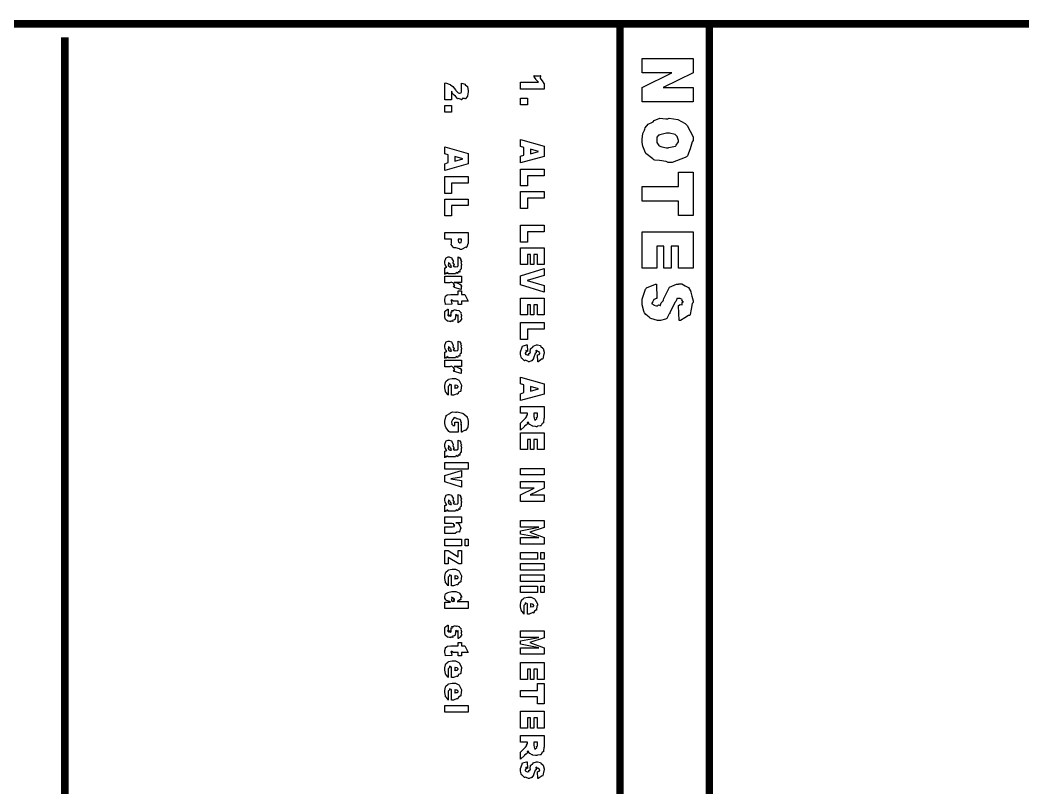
# Model space of a CAD drawing. Extents: x 0 to 11.7, y 0 to 16.5.
# Drawn here: x 8.725 to 10.071, y 1.547 to 2.577 of the extents above; entities that cross this region are included whole.
import ezdxf

# ---------------------------------------------------------------- set-up
doc = ezdxf.new("R2010")
doc.units = 0
doc.layers.get('0').update_dxf_attribs({"linetype": 'CONTINUOUS'})

msp = doc.modelspace()

# ---------------------------------------------------------------- linework, layer by layer
at = {"color": 0, "const_width": 0.01}
for points in [[(0.3917, 2.5717), (11.4117, 2.5717)], [(9.53, 2.5717), (9.53, 0.295)], [(9.65, 2.5717), (9.65, 0.295)], [(8.785, 2.5533), (8.785, 0.2767)]]:
    msp.add_lwpolyline(points, dxfattribs=at)
at = {"color": 0}
for points in [[(9.6281, 2.5252), (9.6281, 2.5059), (9.5882, 2.4864), (9.6281, 2.4864), (9.6281, 2.4668), (9.56, 2.4668), (9.56, 2.4864), (9.5997, 2.5059), (9.56, 2.5059), (9.56, 2.5252), (9.6281, 2.5252)], [(9.295, 2.4696), (9.295, 2.4921), (9.2957, 2.4925), (9.3022, 2.4901), (9.3028, 2.4897), (9.3028, 2.4897), (9.3056, 2.4878), (9.3094, 2.4833), (9.3099, 2.4824), (9.3102, 2.4819), (9.3128, 2.4789), (9.313, 2.4789), (9.313, 2.4789), (9.3146, 2.4787), (9.3151, 2.4787), (9.3151, 2.4787), (9.3166, 2.4792), (9.3167, 2.4793), (9.3167, 2.4794), (9.3175, 2.4805), (9.3175, 2.4809), (9.3174, 2.4809), (9.3175, 2.482), (9.3175, 2.4824), (9.3175, 2.4824), (9.3175, 2.483), (9.3175, 2.4832), (9.3175, 2.4921), (9.3175, 2.4921), (9.3223, 2.4908), (9.3225, 2.4906), (9.3225, 2.4906), (9.3225, 2.4899), (9.3253, 2.4875), (9.3254, 2.4871), (9.3254, 2.4871), (9.3264, 2.4824), (9.3264, 2.4809), (9.3262, 2.4804), (9.3256, 2.4749), (9.3254, 2.4746), (9.3254, 2.4746), (9.3227, 2.4711), (9.3223, 2.4709), (9.3215, 2.4713), (9.3184, 2.4714), (9.3178, 2.4696), (9.3175, 2.4696), (9.3168, 2.4703), (9.3137, 2.4716), (9.3124, 2.471), (9.3121, 2.4711), (9.3116, 2.4721), (9.3092, 2.4747), (9.3075, 2.476), (9.3071, 2.4765), (9.3064, 2.4771), (9.3045, 2.4792), (9.3052, 2.4795), (9.3052, 2.4795), (9.3048, 2.4797), (9.3042, 2.4811), (9.3041, 2.4813), (9.3041, 2.4696), (9.295, 2.4696)], [(9.4281, 2.4841), (9.3966, 2.4841), (9.3966, 2.4932), (9.4205, 2.4932), (9.4198, 2.4942), (9.4173, 2.497), (9.4171, 2.4973), (9.417, 2.4973), (9.4166, 2.4981), (9.4151, 2.5007), (9.4148, 2.5018), (9.4146, 2.5021), (9.4238, 2.5021), (9.4233, 2.502), (9.4229, 2.4989), (9.4253, 2.4958), (9.4255, 2.4954), (9.4255, 2.4954), (9.4279, 2.4918), (9.4281, 2.4915), (9.4281, 2.4841)], [(9.4058, 2.472), (9.4058, 2.4631), (9.3966, 2.4631), (9.3966, 2.472), (9.4058, 2.472)], [(9.3041, 2.462), (9.3041, 2.4531), (9.295, 2.4531), (9.295, 2.462), (9.3041, 2.462)], [(9.5941, 2.4441), (9.5962, 2.4449), (9.6075, 2.4435), (9.6176, 2.4378), (9.619, 2.4365), (9.6203, 2.4355), (9.6281, 2.4202), (9.6281, 2.415), (9.6271, 2.4136), (9.6243, 2.404), (9.6208, 2.3946), (9.6192, 2.3933), (9.6175, 2.3925), (9.6003, 2.3857), (9.5945, 2.3857), (9.5921, 2.3868), (9.5832, 2.3882), (9.5769, 2.3887), (9.5756, 2.3892), (9.5743, 2.3905), (9.5648, 2.3977), (9.5641, 2.3988), (9.5632, 2.4009), (9.5605, 2.4076), (9.56, 2.4127), (9.56, 2.4144), (9.56, 2.417), (9.5609, 2.4246), (9.5629, 2.4292), (9.5635, 2.4302), (9.5638, 2.4321), (9.5677, 2.437), (9.5735, 2.4396), (9.5748, 2.4402), (9.576, 2.442), (9.5834, 2.4449), (9.5914, 2.4441), (9.5941, 2.4441)], [(9.5941, 2.4248), (9.5923, 2.4249), (9.5834, 2.4226), (9.5828, 2.4222), (9.5819, 2.4221), (9.5793, 2.4196), (9.5795, 2.4162), (9.5795, 2.415), (9.5795, 2.415), (9.5796, 2.4123), (9.5823, 2.4083), (9.5828, 2.4079), (9.5828, 2.4079), (9.5863, 2.4065), (9.5927, 2.4053), (9.5947, 2.4053), (9.5954, 2.4059), (9.6046, 2.4074), (9.6051, 2.4079), (9.6055, 2.4087), (9.6086, 2.4135), (9.6086, 2.415), (9.6082, 2.4164), (9.6069, 2.4204), (9.6056, 2.4218), (9.6051, 2.4222), (9.6043, 2.423), (9.5967, 2.4248), (9.5941, 2.4248)], [(9.4012, 2.3956), (9.4012, 2.406), (9.3966, 2.4073), (9.3966, 2.4164), (9.4281, 2.4076), (9.4281, 2.3937), (9.3966, 2.385), (9.3966, 2.3941), (9.4012, 2.3956)], [(9.2995, 2.3856), (9.2995, 2.3961), (9.295, 2.3973), (9.295, 2.4065), (9.3264, 2.3976), (9.3264, 2.3837), (9.295, 2.375), (9.295, 2.3841), (9.2995, 2.3856)], [(9.4101, 2.3973), (9.4207, 2.4006), (9.4101, 2.4036), (9.4101, 2.3973)], [(9.3084, 2.3874), (9.3191, 2.3906), (9.3084, 2.3937), (9.3084, 2.3874)], [(9.4281, 2.3768), (9.4281, 2.3679), (9.4058, 2.3679), (9.4058, 2.3542), (9.3966, 2.3542), (9.3966, 2.3768), (9.4281, 2.3768)], [(9.6281, 2.3728), (9.6281, 2.3144), (9.6086, 2.3144), (9.6086, 2.3339), (9.56, 2.3339), (9.56, 2.3533), (9.6086, 2.3533), (9.6086, 2.3728), (9.6281, 2.3728)], [(9.3264, 2.3668), (9.3264, 2.3579), (9.3041, 2.3579), (9.3041, 2.3442), (9.295, 2.3442), (9.295, 2.3668), (9.3264, 2.3668)], [(9.4281, 2.3467), (9.4281, 2.3378), (9.4058, 2.3378), (9.4058, 2.3241), (9.3966, 2.3241), (9.3966, 2.3467), (9.4281, 2.3467)], [(9.3264, 2.3367), (9.3264, 2.3278), (9.3041, 2.3278), (9.3041, 2.3141), (9.295, 2.3141), (9.295, 2.3367), (9.3264, 2.3367)], [(9.4281, 2.3015), (9.4281, 2.2926), (9.4058, 2.2926), (9.4058, 2.279), (9.3966, 2.279), (9.3966, 2.3015), (9.4281, 2.3015)], [(9.3264, 2.2916), (9.3264, 2.2779), (9.3262, 2.2776), (9.3241, 2.2717), (9.3236, 2.2714), (9.3231, 2.2719), (9.3175, 2.269), (9.3156, 2.269), (9.3145, 2.2699), (9.3099, 2.2713), (9.3076, 2.2711), (9.3071, 2.2714), (9.3061, 2.2723), (9.3033, 2.2756), (9.3041, 2.2777), (9.3041, 2.2783), (9.3041, 2.2827), (9.295, 2.2827), (9.295, 2.2916), (9.3264, 2.2916)], [(9.6281, 2.2927), (9.6281, 2.2441), (9.6086, 2.2441), (9.6086, 2.2734), (9.5989, 2.2734), (9.5989, 2.2441), (9.5891, 2.2441), (9.5891, 2.2734), (9.5795, 2.2734), (9.5795, 2.2441), (9.56, 2.2441), (9.56, 2.2927), (9.6281, 2.2927)], [(9.313, 2.2827), (9.313, 2.2811), (9.3129, 2.2811), (9.3135, 2.2789), (9.3136, 2.2788), (9.3136, 2.2788), (9.3148, 2.2781), (9.3151, 2.2781), (9.3151, 2.2781), (9.3168, 2.2786), (9.3169, 2.2788), (9.3168, 2.2789), (9.3175, 2.2804), (9.3175, 2.2809), (9.3175, 2.2827), (9.313, 2.2827)], [(9.4281, 2.2714), (9.4281, 2.2489), (9.4192, 2.2489), (9.4192, 2.2625), (9.4146, 2.2625), (9.4146, 2.2489), (9.4101, 2.2489), (9.4101, 2.2625), (9.4058, 2.2625), (9.4058, 2.2489), (9.3966, 2.2489), (9.3966, 2.2714), (9.4281, 2.2714)], [(9.313, 2.2501), (9.313, 2.259), (9.313, 2.259), (9.3151, 2.258), (9.3151, 2.2579), (9.3151, 2.2579), (9.3166, 2.2557), (9.3167, 2.2555), (9.3167, 2.2555), (9.3161, 2.2551), (9.3173, 2.2528), (9.3173, 2.2524), (9.3173, 2.2525), (9.3165, 2.2518), (9.3175, 2.249), (9.3175, 2.2481), (9.3169, 2.2477), (9.317, 2.2428), (9.3169, 2.2425), (9.3166, 2.2426), (9.3152, 2.2412), (9.3152, 2.2388), (9.3149, 2.2386), (9.3147, 2.2389), (9.3129, 2.2391), (9.3124, 2.2371), (9.3121, 2.237), (9.3119, 2.2375), (9.3102, 2.2382), (9.3094, 2.2364), (9.3091, 2.2364), (9.2995, 2.2364), (9.2993, 2.2369), (9.2976, 2.238), (9.2973, 2.2362), (9.2972, 2.2362), (9.297, 2.2366), (9.2959, 2.2375), (9.2952, 2.2354), (9.295, 2.2353), (9.295, 2.244), (9.295, 2.2442), (9.2962, 2.2446), (9.2963, 2.2446), (9.2963, 2.2447), (9.2976, 2.2451), (9.2978, 2.2451), (9.2974, 2.2457), (9.296, 2.2477), (9.2958, 2.2479), (9.2956, 2.2483), (9.295, 2.2513), (9.295, 2.2522), (9.295, 2.2535), (9.2963, 2.2569), (9.2965, 2.2572), (9.2966, 2.2579), (9.2996, 2.259), (9.3006, 2.259), (9.3006, 2.259), (9.3041, 2.2579), (9.3043, 2.2576), (9.3043, 2.2576), (9.3044, 2.2567), (9.3064, 2.2537), (9.3065, 2.2531), (9.3064, 2.2532), (9.3057, 2.2513), (9.3075, 2.2483), (9.3076, 2.2481), (9.3073, 2.2481), (9.3064, 2.247), (9.3084, 2.2457), (9.3084, 2.2455), (9.3084, 2.2455), (9.3089, 2.2462), (9.3118, 2.2459), (9.3119, 2.2459), (9.3118, 2.2462), (9.313, 2.247), (9.313, 2.2472), (9.3128, 2.2476), (9.313, 2.2488), (9.313, 2.2492), (9.3129, 2.2492), (9.313, 2.2499), (9.313, 2.2501)], [(9.3041, 2.2455), (9.3037, 2.2458), (9.3033, 2.2475), (9.3032, 2.2477), (9.3028, 2.2479), (9.3023, 2.2496), (9.3021, 2.2496), (9.3019, 2.2497), (9.3013, 2.2501), (9.3011, 2.2501), (9.3008, 2.2505), (9.2997, 2.2517), (9.3001, 2.2497), (9.3, 2.2496), (9.2999, 2.2496), (9.2995, 2.2486), (9.2995, 2.2483), (9.2995, 2.2483), (9.2999, 2.2469), (9.3, 2.2468), (9.3, 2.2468), (9.3009, 2.246), (9.3011, 2.2459), (9.3011, 2.2459), (9.3025, 2.2455), (9.303, 2.2455), (9.3041, 2.2455)], [(9.4281, 2.2434), (9.4281, 2.2343), (9.4055, 2.2275), (9.4281, 2.2208), (9.4281, 2.2119), (9.3966, 2.2217), (9.3966, 2.2336), (9.4281, 2.2434)], [(9.3175, 2.2334), (9.3175, 2.2249), (9.3076, 2.2249), (9.3076, 2.2249), (9.3104, 2.2249), (9.3144, 2.2228), (9.3147, 2.2225), (9.3147, 2.2225), (9.3157, 2.2225), (9.3174, 2.2198), (9.3175, 2.2195), (9.3169, 2.2193), (9.3167, 2.2158), (9.3165, 2.2154), (9.308, 2.218), (9.3076, 2.2182), (9.3067, 2.2196), (9.3084, 2.2202), (9.3084, 2.2204), (9.3079, 2.2211), (9.3065, 2.2236), (9.3073, 2.223), (9.3073, 2.223), (9.3065, 2.2237), (9.3034, 2.2253), (9.3018, 2.2243), (9.3013, 2.2243), (9.295, 2.2243), (9.295, 2.2334), (9.3175, 2.2334)], [(9.5789, 2.2224), (9.5795, 2.2031), (9.5787, 2.2031), (9.5761, 2.2019), (9.5759, 2.2018), (9.5754, 2.2018), (9.5737, 2.1985), (9.5737, 2.1974), (9.5735, 2.1975), (9.5725, 2.1966), (9.5753, 2.1946), (9.5756, 2.1944), (9.5756, 2.1944), (9.579, 2.1933), (9.5802, 2.1933), (9.5802, 2.1936), (9.5817, 2.1949), (9.5842, 2.1938), (9.5845, 2.194), (9.5843, 2.1946), (9.5853, 2.1974), (9.5882, 2.2003), (9.5884, 2.2013), (9.5889, 2.2035), (9.5954, 2.2168), (9.5962, 2.2176), (9.5964, 2.2185), (9.6057, 2.2224), (9.6088, 2.2224), (9.609, 2.2228), (9.613, 2.223), (9.6177, 2.2202), (9.6184, 2.2198), (9.6186, 2.22), (9.6221, 2.2181), (9.6251, 2.2128), (9.6255, 2.212), (9.6252, 2.2116), (9.6263, 2.2066), (9.6281, 2.2001), (9.6281, 2.1979), (9.6271, 2.1966), (9.6254, 2.1888), (9.6243, 2.1817), (9.6236, 2.1807), (9.6222, 2.1806), (9.6169, 2.1773), (9.6111, 2.174), (9.6095, 2.1738), (9.6086, 2.1933), (9.6086, 2.1938), (9.6107, 2.1954), (9.6134, 2.1948), (9.6136, 2.195), (9.6133, 2.1955), (9.6133, 2.1979), (9.6151, 2.1987), (9.6151, 2.1989), (9.6145, 2.1994), (9.6131, 2.2014), (9.6136, 2.202), (9.6136, 2.202), (9.6128, 2.2023), (9.6106, 2.2031), (9.6103, 2.2031), (9.6101, 2.2031), (9.6094, 2.2032), (9.6075, 2.2034), (9.6073, 2.2035), (9.607, 2.2036), (9.6054, 2.2001), (9.6051, 2.1994), (9.6036, 2.1979), (9.597, 2.184), (9.5969, 2.1831), (9.5961, 2.1829), (9.5929, 2.1763), (9.5921, 2.1759), (9.591, 2.1757), (9.5845, 2.1738), (9.5824, 2.1738), (9.5806, 2.174), (9.5716, 2.1763), (9.5706, 2.1768), (9.5692, 2.1782), (9.5647, 2.182), (9.563, 2.1841), (9.5626, 2.1848), (9.562, 2.1861), (9.56, 2.1946), (9.56, 2.1974), (9.56, 2.2022), (9.5643, 2.2157), (9.5652, 2.2165), (9.5657, 2.2176), (9.5775, 2.2223), (9.5789, 2.2224)], [(9.3264, 2.1999), (9.3175, 2.1999), (9.3175, 2.1954), (9.313, 2.1954), (9.313, 2.1999), (9.3063, 2.1999), (9.3058, 2.2005), (9.3038, 2.2016), (9.3046, 2.1998), (9.3045, 2.1997), (9.3042, 2.2001), (9.303, 2.2009), (9.3041, 2.1991), (9.3041, 2.1984), (9.3041, 2.1984), (9.3045, 2.1961), (9.3045, 2.1958), (9.2961, 2.1954), (9.2958, 2.1962), (9.295, 2.2), (9.295, 2.2012), (9.295, 2.2024), (9.2957, 2.2058), (9.2958, 2.206), (9.2959, 2.2066), (9.2982, 2.2081), (9.2984, 2.2082), (9.2984, 2.2084), (9.303, 2.2088), (9.3045, 2.2088), (9.313, 2.2088), (9.313, 2.2134), (9.3175, 2.2134), (9.3175, 2.2088), (9.3219, 2.2088), (9.3264, 2.1999)], [(9.4281, 2.2037), (9.4281, 2.1812), (9.4192, 2.1812), (9.4192, 2.1948), (9.4146, 2.1948), (9.4146, 2.1812), (9.4101, 2.1812), (9.4101, 2.1948), (9.4058, 2.1948), (9.4058, 2.1812), (9.3966, 2.1812), (9.3966, 2.2037), (9.4281, 2.2037)], [(9.2995, 2.1888), (9.2995, 2.1799), (9.2994, 2.1803), (9.2991, 2.1816), (9.3, 2.1799), (9.3002, 2.1799), (9.3001, 2.1803), (9.3001, 2.1816), (9.3012, 2.1799), (9.3015, 2.1799), (9.3014, 2.1803), (9.3014, 2.1814), (9.3027, 2.1792), (9.3028, 2.179), (9.3028, 2.179), (9.3036, 2.1804), (9.3036, 2.1808), (9.3033, 2.1818), (9.3033, 2.1853), (9.3049, 2.1852), (9.305, 2.1853), (9.3047, 2.1856), (9.3046, 2.1873), (9.3069, 2.187), (9.3071, 2.1871), (9.307, 2.1872), (9.3074, 2.1884), (9.31, 2.1877), (9.3108, 2.1877), (9.3109, 2.1878), (9.3141, 2.187), (9.3143, 2.1869), (9.3143, 2.1869), (9.3166, 2.1843), (9.3167, 2.184), (9.3167, 2.184), (9.3163, 2.1832), (9.3175, 2.1804), (9.3175, 2.1795), (9.3169, 2.179), (9.3172, 2.1751), (9.3171, 2.1749), (9.3169, 2.175), (9.3158, 2.1727), (9.3156, 2.1725), (9.3153, 2.1727), (9.3133, 2.1709), (9.313, 2.1708), (9.313, 2.1799), (9.3129, 2.1803), (9.3124, 2.1816), (9.3126, 2.1799), (9.3126, 2.1799), (9.3124, 2.1804), (9.3116, 2.1816), (9.3114, 2.1799), (9.3112, 2.1799), (9.3111, 2.1804), (9.3104, 2.1819), (9.3102, 2.1808), (9.3102, 2.1808), (9.3101, 2.1812), (9.3096, 2.1824), (9.3094, 2.1796), (9.3093, 2.1793), (9.3092, 2.1787), (9.3082, 2.1747), (9.308, 2.1745), (9.3075, 2.1746), (9.3055, 2.174), (9.3059, 2.1726), (9.3058, 2.1725), (9.3052, 2.1728), (9.3028, 2.173), (9.3025, 2.1719), (9.3024, 2.1719), (9.3018, 2.1723), (9.2996, 2.1731), (9.2989, 2.1727), (9.2987, 2.1728), (9.2981, 2.1734), (9.2961, 2.1751), (9.2958, 2.1753), (9.2956, 2.176), (9.295, 2.1793), (9.295, 2.1803), (9.295, 2.1817), (9.2952, 2.1858), (9.296, 2.1864), (9.2961, 2.1866), (9.2962, 2.1873), (9.2992, 2.1888), (9.2995, 2.1888)], [(9.4281, 2.1711), (9.4281, 2.1622), (9.4058, 2.1622), (9.4058, 2.1485), (9.3966, 2.1485), (9.3966, 2.1711), (9.4281, 2.1711)], [(9.313, 2.1373), (9.313, 2.1462), (9.313, 2.1462), (9.3151, 2.1452), (9.3151, 2.1451), (9.3151, 2.1451), (9.3166, 2.143), (9.3167, 2.1427), (9.3167, 2.1428), (9.3161, 2.1424), (9.3173, 2.14), (9.3173, 2.1397), (9.3173, 2.1398), (9.3165, 2.1391), (9.3175, 2.1363), (9.3175, 2.1354), (9.3169, 2.1349), (9.317, 2.1301), (9.3169, 2.1297), (9.3166, 2.1298), (9.3152, 2.1285), (9.3152, 2.1261), (9.3149, 2.1258), (9.3147, 2.1261), (9.3129, 2.1264), (9.3124, 2.1244), (9.3121, 2.1243), (9.3119, 2.1247), (9.3102, 2.1254), (9.3094, 2.1236), (9.3091, 2.1236), (9.2995, 2.1236), (9.2993, 2.1242), (9.2976, 2.1253), (9.2973, 2.1235), (9.2972, 2.1234), (9.297, 2.1239), (9.2959, 2.1248), (9.2952, 2.1227), (9.295, 2.1226), (9.295, 2.1312), (9.295, 2.1315), (9.2962, 2.1319), (9.2963, 2.1319), (9.2963, 2.132), (9.2976, 2.1323), (9.2978, 2.1323), (9.2974, 2.1329), (9.296, 2.1349), (9.2958, 2.1351), (9.2956, 2.1356), (9.295, 2.1385), (9.295, 2.1395), (9.295, 2.1407), (9.2963, 2.1442), (9.2965, 2.1445), (9.2966, 2.1451), (9.2996, 2.1462), (9.3006, 2.1462), (9.3006, 2.1462), (9.3041, 2.1451), (9.3043, 2.1449), (9.3043, 2.1449), (9.3044, 2.144), (9.3064, 2.1409), (9.3065, 2.1404), (9.3064, 2.1404), (9.3057, 2.1385), (9.3075, 2.1356), (9.3076, 2.1354), (9.3073, 2.1354), (9.3064, 2.1343), (9.3084, 2.133), (9.3084, 2.1328), (9.3084, 2.1328), (9.3089, 2.1334), (9.3118, 2.1331), (9.3119, 2.1332), (9.3118, 2.1335), (9.313, 2.1343), (9.313, 2.1345), (9.3128, 2.1348), (9.313, 2.1361), (9.313, 2.1364), (9.3129, 2.1365), (9.313, 2.1372), (9.313, 2.1373)], [(9.4053, 2.141), (9.4058, 2.1321), (9.4054, 2.1326), (9.4035, 2.1336), (9.4041, 2.1316), (9.404, 2.1315), (9.4038, 2.1315), (9.4029, 2.13), (9.4029, 2.1295), (9.4029, 2.1295), (9.4037, 2.1283), (9.4038, 2.1282), (9.4038, 2.1282), (9.4054, 2.1276), (9.406, 2.1276), (9.406, 2.1276), (9.408, 2.1278), (9.4081, 2.1278), (9.4079, 2.1279), (9.4076, 2.1293), (9.4098, 2.1307), (9.4099, 2.1312), (9.4093, 2.1318), (9.4098, 2.1359), (9.4132, 2.1385), (9.4136, 2.1388), (9.4137, 2.1395), (9.418, 2.141), (9.4194, 2.141), (9.4194, 2.141), (9.4232, 2.1401), (9.4236, 2.1399), (9.4236, 2.1399), (9.4238, 2.1391), (9.4267, 2.1367), (9.4268, 2.1362), (9.4268, 2.1362), (9.4281, 2.1313), (9.4281, 2.1297), (9.4278, 2.129), (9.4265, 2.1223), (9.4262, 2.1219), (9.4257, 2.1223), (9.4204, 2.1185), (9.4197, 2.1184), (9.4192, 2.1276), (9.4192, 2.1276), (9.4213, 2.1283), (9.4214, 2.1284), (9.4214, 2.1284), (9.4223, 2.1297), (9.4223, 2.1301), (9.422, 2.1303), (9.4217, 2.1316), (9.4216, 2.1317), (9.4212, 2.1317), (9.4202, 2.1321), (9.4199, 2.1321), (9.4195, 2.1326), (9.4181, 2.1339), (9.4186, 2.1323), (9.4186, 2.1323), (9.4184, 2.1328), (9.4171, 2.1336), (9.4176, 2.1307), (9.4175, 2.1304), (9.4163, 2.1296), (9.4139, 2.1234), (9.4138, 2.123), (9.4138, 2.123), (9.4118, 2.1197), (9.4114, 2.1195), (9.4114, 2.1197), (9.4081, 2.1184), (9.4071, 2.1184), (9.4062, 2.1191), (9.4029, 2.1205), (9.4018, 2.1199), (9.4016, 2.12), (9.4011, 2.1208), (9.3989, 2.123), (9.3981, 2.1234), (9.3979, 2.1236), (9.3976, 2.1247), (9.3966, 2.1283), (9.3966, 2.1295), (9.3966, 2.1317), (9.3986, 2.138), (9.399, 2.1384), (9.3993, 2.1394), (9.4047, 2.141), (9.4053, 2.141)], [(9.3041, 2.1328), (9.3037, 2.133), (9.3033, 2.1348), (9.3032, 2.1349), (9.3028, 2.1351), (9.3023, 2.1368), (9.3021, 2.1369), (9.3019, 2.1369), (9.3013, 2.1373), (9.3011, 2.1373), (9.3008, 2.1378), (9.2997, 2.1389), (9.3001, 2.137), (9.3, 2.1369), (9.2999, 2.1369), (9.2995, 2.1359), (9.2995, 2.1356), (9.2995, 2.1356), (9.2999, 2.1342), (9.3, 2.1341), (9.3, 2.1341), (9.3009, 2.1332), (9.3011, 2.1332), (9.3011, 2.1332), (9.3025, 2.1328), (9.303, 2.1328), (9.3041, 2.1328)], [(9.3175, 2.1207), (9.3175, 2.1122), (9.3076, 2.1122), (9.3076, 2.1122), (9.3104, 2.1121), (9.3144, 2.11), (9.3147, 2.1098), (9.3147, 2.1098), (9.3157, 2.1098), (9.3174, 2.1071), (9.3175, 2.1068), (9.3169, 2.1066), (9.3167, 2.103), (9.3165, 2.1027), (9.308, 2.1052), (9.3076, 2.1054), (9.3067, 2.1068), (9.3084, 2.1075), (9.3084, 2.1076), (9.3079, 2.1084), (9.3065, 2.1108), (9.3073, 2.1103), (9.3073, 2.1103), (9.3065, 2.1109), (9.3034, 2.1125), (9.3018, 2.1115), (9.3013, 2.1115), (9.295, 2.1115), (9.295, 2.1207), (9.3175, 2.1207)], [(9.3041, 2.0735), (9.3041, 2.0872), (9.3035, 2.0877), (9.3011, 2.0886), (9.3012, 2.0866), (9.3011, 2.0865), (9.3007, 2.0865), (9.2995, 2.0852), (9.2995, 2.0848), (9.2995, 2.0848), (9.2995, 2.0835), (9.2995, 2.0835), (9.2995, 2.0835), (9.2995, 2.0829), (9.2995, 2.0826), (9.2995, 2.0735), (9.299, 2.0745), (9.2969, 2.0772), (9.2962, 2.0776), (9.2961, 2.0779), (9.2958, 2.079), (9.295, 2.0834), (9.295, 2.0848), (9.295, 2.0864), (9.2959, 2.0907), (9.2961, 2.0911), (9.2962, 2.0921), (9.2995, 2.0946), (9.3, 2.0948), (9.3, 2.0952), (9.3047, 2.0961), (9.3063, 2.0961), (9.3063, 2.0961), (9.3094, 2.096), (9.3138, 2.0938), (9.3143, 2.0933), (9.3143, 2.0933), (9.3175, 2.0872), (9.3175, 2.0852), (9.3169, 2.0846), (9.3163, 2.0789), (9.316, 2.0785), (9.3156, 2.0787), (9.3135, 2.0775), (9.3124, 2.075), (9.3119, 2.0748), (9.3114, 2.0755), (9.3066, 2.0735), (9.305, 2.0735), (9.3041, 2.0735)], [(9.3084, 2.0826), (9.3084, 2.0826), (9.3088, 2.0835), (9.3117, 2.0834), (9.3119, 2.0835), (9.3118, 2.0838), (9.313, 2.0846), (9.313, 2.0848), (9.3127, 2.0852), (9.3117, 2.0864), (9.3115, 2.0865), (9.3111, 2.0866), (9.3087, 2.0872), (9.3084, 2.0872), (9.3084, 2.0826)], [(9.4012, 2.0771), (9.4012, 2.0875), (9.3966, 2.0888), (9.3966, 2.0979), (9.4281, 2.089), (9.4281, 2.0751), (9.3966, 2.0665), (9.3966, 2.0756), (9.4012, 2.0771)], [(9.4101, 2.0788), (9.4207, 2.0821), (9.4101, 2.0851), (9.4101, 2.0788)], [(9.3084, 2.0375), (9.313, 2.0375), (9.313, 2.024), (9.3017, 2.024), (9.3005, 2.025), (9.2966, 2.0299), (9.2963, 2.0303), (9.296, 2.0317), (9.295, 2.0358), (9.295, 2.0371), (9.295, 2.039), (9.2964, 2.0444), (9.2967, 2.0449), (9.2969, 2.0462), (9.3018, 2.0492), (9.3024, 2.0494), (9.3024, 2.0499), (9.3054, 2.0513), (9.3095, 2.0509), (9.3108, 2.0509), (9.3115, 2.0513), (9.3189, 2.0495), (9.3195, 2.0492), (9.3195, 2.0492), (9.3215, 2.0477), (9.3248, 2.0444), (9.3251, 2.0438), (9.3251, 2.0438), (9.3259, 2.0421), (9.3264, 2.0379), (9.3264, 2.0364), (9.3262, 2.0361), (9.3257, 2.0303), (9.3256, 2.0299), (9.3256, 2.0299), (9.3229, 2.0264), (9.3225, 2.0262), (9.3216, 2.0261), (9.3186, 2.0251), (9.3179, 2.0241), (9.3175, 2.024), (9.3175, 2.0329), (9.3172, 2.0333), (9.3165, 2.0347), (9.3175, 2.0344), (9.3175, 2.0344), (9.3172, 2.0348), (9.3165, 2.0364), (9.3175, 2.0367), (9.3175, 2.0368), (9.3169, 2.0376), (9.3161, 2.0405), (9.3158, 2.0408), (9.315, 2.0411), (9.3119, 2.042), (9.3108, 2.042), (9.3104, 2.0427), (9.3074, 2.0435), (9.3059, 2.041), (9.3056, 2.0408), (9.3052, 2.0407), (9.3041, 2.0381), (9.3041, 2.0373), (9.3041, 2.0373), (9.3043, 2.0355), (9.3043, 2.0353), (9.3042, 2.0354), (9.3038, 2.035), (9.3057, 2.0332), (9.3058, 2.0329), (9.3084, 2.0329), (9.3084, 2.0375)], [(9.3966, 2.0583), (9.4281, 2.0583), (9.4281, 2.0429), (9.4278, 2.0426), (9.4274, 2.0367), (9.4273, 2.0364), (9.4273, 2.0365), (9.4256, 2.0358), (9.4242, 2.0329), (9.4238, 2.0327), (9.4228, 2.0327), (9.4195, 2.032), (9.4184, 2.0314), (9.4179, 2.0314), (9.4168, 2.0317), (9.4129, 2.0321), (9.4125, 2.0322), (9.412, 2.0326), (9.4091, 2.0342), (9.4088, 2.0344), (9.4083, 2.0345), (9.4074, 2.0368), (9.4073, 2.037), (9.407, 2.0373), (9.4053, 2.0372), (9.4061, 2.0348), (9.406, 2.0346), (9.4055, 2.0346), (9.4043, 2.0335), (9.404, 2.0333), (9.4035, 2.0333), (9.402, 2.0319), (9.4019, 2.0318), (9.3966, 2.0268), (9.3966, 2.0359), (9.4034, 2.0426), (9.4033, 2.043), (9.4051, 2.0449), (9.4051, 2.045), (9.4048, 2.0453), (9.4058, 2.0474), (9.4058, 2.0481), (9.4058, 2.0494), (9.3966, 2.0494), (9.3966, 2.0583)], [(9.4146, 2.0494), (9.4146, 2.0452), (9.4146, 2.0452), (9.4149, 2.043), (9.4149, 2.0426), (9.4149, 2.0426), (9.4155, 2.041), (9.4155, 2.0409), (9.4155, 2.0409), (9.4165, 2.0402), (9.4168, 2.0402), (9.4167, 2.0405), (9.4171, 2.0417), (9.4186, 2.0413), (9.4186, 2.0413), (9.4183, 2.0418), (9.4181, 2.0437), (9.4192, 2.0447), (9.4192, 2.045), (9.4192, 2.0494), (9.4146, 2.0494)], [(9.4281, 2.0232), (9.4281, 2.0006), (9.4192, 2.0006), (9.4192, 2.0143), (9.4146, 2.0143), (9.4146, 2.0006), (9.4101, 2.0006), (9.4101, 2.0143), (9.4058, 2.0143), (9.4058, 2.0006), (9.3966, 2.0006), (9.3966, 2.0232), (9.4281, 2.0232)], [(9.313, 2.0044), (9.313, 2.0133), (9.313, 2.0133), (9.3151, 2.0124), (9.3151, 2.0123), (9.3151, 2.0123), (9.3166, 2.0101), (9.3167, 2.0099), (9.3167, 2.0099), (9.3161, 2.0095), (9.3173, 2.0072), (9.3173, 2.0068), (9.3173, 2.0069), (9.3165, 2.0062), (9.3175, 2.0034), (9.3175, 2.0025), (9.3169, 2.0021), (9.317, 1.9972), (9.3169, 1.9969), (9.3166, 1.997), (9.3152, 1.9956), (9.3152, 1.9932), (9.3149, 1.9929), (9.3147, 1.9933), (9.3129, 1.9935), (9.3124, 1.9915), (9.3121, 1.9914), (9.3119, 1.9919), (9.3102, 1.9926), (9.3094, 1.9908), (9.3091, 1.9908), (9.2995, 1.9908), (9.2993, 1.9913), (9.2976, 1.9924), (9.2973, 1.9906), (9.2972, 1.9906), (9.297, 1.991), (9.2959, 1.9919), (9.2952, 1.9898), (9.295, 1.9897), (9.295, 1.9984), (9.295, 1.9986), (9.2962, 1.999), (9.2963, 1.999), (9.2963, 1.9991), (9.2976, 1.9995), (9.2978, 1.9995), (9.2974, 2.0001), (9.296, 2.0021), (9.2958, 2.0023), (9.2956, 2.0027), (9.295, 2.0056), (9.295, 2.0066), (9.295, 2.0079), (9.2963, 2.0113), (9.2965, 2.0116), (9.2966, 2.0123), (9.2996, 2.0133), (9.3006, 2.0133), (9.3006, 2.0133), (9.3041, 2.0123), (9.3043, 2.012), (9.3043, 2.012), (9.3044, 2.0111), (9.3064, 2.0081), (9.3065, 2.0075), (9.3064, 2.0075), (9.3057, 2.0056), (9.3075, 2.0027), (9.3076, 2.0025), (9.3073, 2.0025), (9.3064, 2.0014), (9.3084, 2.0001), (9.3084, 1.9999), (9.3084, 1.9999), (9.3089, 2.0005), (9.3118, 2.0003), (9.3119, 2.0003), (9.3118, 2.0006), (9.313, 2.0014), (9.313, 2.0016), (9.3128, 2.002), (9.313, 2.0032), (9.313, 2.0036), (9.3129, 2.0036), (9.313, 2.0043), (9.313, 2.0044)], [(9.3041, 1.9999), (9.3037, 2.0002), (9.3033, 2.0019), (9.3032, 2.0021), (9.3028, 2.0023), (9.3023, 2.004), (9.3021, 2.004), (9.3019, 2.0041), (9.3013, 2.0044), (9.3011, 2.0044), (9.3008, 2.0049), (9.2997, 2.0061), (9.3001, 2.0041), (9.3, 2.004), (9.2999, 2.004), (9.2995, 2.003), (9.2995, 2.0027), (9.2995, 2.0027), (9.2999, 2.0013), (9.3, 2.0012), (9.3, 2.0012), (9.3009, 2.0004), (9.3011, 2.0003), (9.3011, 2.0003), (9.3025, 1.9999), (9.303, 1.9999), (9.3041, 1.9999)], [(9.3264, 1.9832), (9.3264, 1.9743), (9.295, 1.9743), (9.295, 1.9832), (9.3264, 1.9832)], [(9.3175, 1.9728), (9.3175, 1.9636), (9.3032, 1.9615), (9.3175, 1.9593), (9.3175, 1.9502), (9.295, 1.9574), (9.295, 1.966), (9.3175, 1.9728)], [(9.4281, 1.9755), (9.4281, 1.9666), (9.3966, 1.9666), (9.3966, 1.9755), (9.4281, 1.9755)], [(9.4281, 1.958), (9.4281, 1.9491), (9.4097, 1.94), (9.4281, 1.94), (9.4281, 1.9311), (9.3966, 1.9311), (9.3966, 1.94), (9.4151, 1.9491), (9.3966, 1.9491), (9.3966, 1.958), (9.4281, 1.958)], [(9.313, 1.9318), (9.313, 1.9406), (9.313, 1.9406), (9.3151, 1.9397), (9.3151, 1.9396), (9.3151, 1.9396), (9.3166, 1.9374), (9.3167, 1.9372), (9.3167, 1.9372), (9.3161, 1.9368), (9.3173, 1.9345), (9.3173, 1.9341), (9.3173, 1.9342), (9.3165, 1.9335), (9.3175, 1.9307), (9.3175, 1.9298), (9.3169, 1.9294), (9.317, 1.9245), (9.3169, 1.9242), (9.3166, 1.9243), (9.3152, 1.9229), (9.3152, 1.9205), (9.3149, 1.9203), (9.3147, 1.9206), (9.3129, 1.9208), (9.3124, 1.9188), (9.3121, 1.9187), (9.3119, 1.9192), (9.3102, 1.9199), (9.3094, 1.9181), (9.3091, 1.9181), (9.2995, 1.9181), (9.2993, 1.9186), (9.2976, 1.9197), (9.2973, 1.9179), (9.2972, 1.9179), (9.297, 1.9183), (9.2959, 1.9192), (9.2952, 1.9171), (9.295, 1.917), (9.295, 1.9257), (9.295, 1.9259), (9.2962, 1.9263), (9.2963, 1.9263), (9.2963, 1.9264), (9.2976, 1.9268), (9.2978, 1.9268), (9.2974, 1.9274), (9.296, 1.9294), (9.2958, 1.9296), (9.2956, 1.93), (9.295, 1.9329), (9.295, 1.9339), (9.295, 1.9352), (9.2963, 1.9386), (9.2965, 1.9389), (9.2966, 1.9396), (9.2996, 1.9406), (9.3006, 1.9406), (9.3006, 1.9406), (9.3041, 1.9396), (9.3043, 1.9393), (9.3043, 1.9393), (9.3044, 1.9384), (9.3064, 1.9354), (9.3065, 1.9348), (9.3064, 1.9348), (9.3057, 1.9329), (9.3075, 1.93), (9.3076, 1.9298), (9.3073, 1.9298), (9.3064, 1.9287), (9.3084, 1.9274), (9.3084, 1.9272), (9.3084, 1.9272), (9.3089, 1.9279), (9.3118, 1.9276), (9.3119, 1.9276), (9.3118, 1.9279), (9.313, 1.9287), (9.313, 1.9289), (9.3128, 1.9292), (9.313, 1.9305), (9.313, 1.9309), (9.3129, 1.9309), (9.313, 1.9316), (9.313, 1.9318)], [(9.3041, 1.9272), (9.3037, 1.9275), (9.3033, 1.9292), (9.3032, 1.9294), (9.3028, 1.9296), (9.3023, 1.9313), (9.3021, 1.9313), (9.3019, 1.9314), (9.3013, 1.9318), (9.3011, 1.9318), (9.3008, 1.9322), (9.2997, 1.9334), (9.3001, 1.9314), (9.3, 1.9313), (9.2999, 1.9313), (9.2995, 1.9303), (9.2995, 1.93), (9.2995, 1.93), (9.2999, 1.9286), (9.3, 1.9285), (9.3, 1.9285), (9.3009, 1.9277), (9.3011, 1.9276), (9.3011, 1.9276), (9.3025, 1.9272), (9.303, 1.9272), (9.3041, 1.9272)], [(9.3175, 1.9105), (9.3175, 1.9023), (9.3099, 1.9023), (9.3102, 1.9026), (9.3128, 1.9022), (9.3147, 1.8993), (9.3149, 1.899), (9.3149, 1.899), (9.3165, 1.8959), (9.3165, 1.8949), (9.316, 1.8949), (9.3148, 1.8902), (9.3145, 1.8899), (9.314, 1.8903), (9.3112, 1.8899), (9.309, 1.888), (9.3082, 1.888), (9.295, 1.888), (9.295, 1.8971), (9.3052, 1.8971), (9.3052, 1.8971), (9.3077, 1.8976), (9.3078, 1.8977), (9.3075, 1.8979), (9.3067, 1.8988), (9.3084, 1.899), (9.3084, 1.899), (9.3079, 1.8992), (9.3065, 1.9004), (9.3073, 1.901), (9.3073, 1.901), (9.3065, 1.9011), (9.3047, 1.9016), (9.3041, 1.9016), (9.295, 1.9016), (9.295, 1.9105), (9.3175, 1.9105)], [(9.4281, 1.9054), (9.4281, 1.8963), (9.4092, 1.8898), (9.4281, 1.8828), (9.4281, 1.8739), (9.3966, 1.8739), (9.3966, 1.8828), (9.4212, 1.8828), (9.3966, 1.8874), (9.3966, 1.8919), (9.4212, 1.8965), (9.3966, 1.8965), (9.3966, 1.9054), (9.4281, 1.9054)], [(9.3175, 1.8804), (9.3175, 1.8715), (9.295, 1.8715), (9.295, 1.8804), (9.3175, 1.8804)], [(9.3264, 1.8804), (9.3264, 1.8715), (9.3221, 1.8715), (9.3221, 1.8804), (9.3264, 1.8804)], [(9.3175, 1.8654), (9.3175, 1.8474), (9.3136, 1.8474), (9.2995, 1.8561), (9.2995, 1.8474), (9.295, 1.8474), (9.295, 1.8654), (9.2993, 1.8654), (9.313, 1.8569), (9.313, 1.8654), (9.3175, 1.8654)], [(9.4192, 1.8628), (9.4192, 1.8539), (9.3966, 1.8539), (9.3966, 1.8628), (9.4192, 1.8628)], [(9.4281, 1.8628), (9.4281, 1.8539), (9.4238, 1.8539), (9.4238, 1.8628), (9.4281, 1.8628)], [(9.4281, 1.8478), (9.4281, 1.8389), (9.3966, 1.8389), (9.3966, 1.8478), (9.4281, 1.8478)], [(9.3041, 1.8178), (9.3041, 1.8314), (9.3035, 1.832), (9.3011, 1.8329), (9.3012, 1.8309), (9.3011, 1.8308), (9.3007, 1.8308), (9.2995, 1.8295), (9.2995, 1.829), (9.2995, 1.829), (9.2995, 1.8277), (9.2995, 1.8277), (9.2995, 1.8277), (9.2995, 1.8271), (9.2995, 1.8269), (9.2995, 1.8178), (9.299, 1.8187), (9.2969, 1.8214), (9.2962, 1.8219), (9.2961, 1.8221), (9.2958, 1.8232), (9.295, 1.8276), (9.295, 1.829), (9.295, 1.8306), (9.2959, 1.835), (9.2961, 1.8354), (9.2962, 1.8364), (9.2995, 1.8388), (9.3, 1.839), (9.3, 1.8394), (9.3047, 1.8403), (9.3063, 1.8403), (9.3063, 1.8403), (9.3094, 1.8402), (9.3138, 1.838), (9.3143, 1.8375), (9.3143, 1.8375), (9.3175, 1.8315), (9.3175, 1.8295), (9.3169, 1.8289), (9.3163, 1.8232), (9.316, 1.8228), (9.3156, 1.8229), (9.3135, 1.8217), (9.3124, 1.8193), (9.3119, 1.8191), (9.3114, 1.8198), (9.3066, 1.8178), (9.305, 1.8178), (9.3041, 1.8178)], [(9.3084, 1.8269), (9.3084, 1.8269), (9.3088, 1.8277), (9.3117, 1.8276), (9.3119, 1.8277), (9.3118, 1.828), (9.313, 1.8288), (9.313, 1.829), (9.3127, 1.8294), (9.3117, 1.8307), (9.3115, 1.8308), (9.3111, 1.8309), (9.3087, 1.8314), (9.3084, 1.8314), (9.3084, 1.8269)], [(9.4281, 1.8327), (9.4281, 1.8238), (9.3966, 1.8238), (9.3966, 1.8327), (9.4281, 1.8327)], [(9.4192, 1.8177), (9.4192, 1.8088), (9.3966, 1.8088), (9.3966, 1.8177), (9.4192, 1.8177)], [(9.4281, 1.8177), (9.4281, 1.8088), (9.4238, 1.8088), (9.4238, 1.8177), (9.4281, 1.8177)], [(9.3264, 1.7876), (9.295, 1.7876), (9.295, 1.7961), (9.3024, 1.7961), (9.3011, 1.7968), (9.2972, 1.7985), (9.2969, 1.7987), (9.2964, 1.7992), (9.295, 1.8014), (9.295, 1.8022), (9.295, 1.8035), (9.2958, 1.8073), (9.2978, 1.8079), (9.2982, 1.8083), (9.2986, 1.8091), (9.3045, 1.8102), (9.3065, 1.8102), (9.3065, 1.8102), (9.3099, 1.8103), (9.3143, 1.8084), (9.3147, 1.8081), (9.3147, 1.8081), (9.3175, 1.8038), (9.3175, 1.8024), (9.3174, 1.8026), (9.3161, 1.8022), (9.3163, 1.7994), (9.316, 1.7992), (9.3152, 1.7991), (9.312, 1.797), (9.3115, 1.7968), (9.3264, 1.7968), (9.3264, 1.7876)], [(9.3063, 1.7968), (9.3061, 1.7969), (9.3058, 1.7975), (9.3077, 1.7973), (9.3078, 1.7974), (9.3075, 1.7976), (9.3067, 1.7987), (9.3084, 1.799), (9.3084, 1.7992), (9.3079, 1.7993), (9.3066, 1.8002), (9.3078, 1.8007), (9.3078, 1.8007), (9.3074, 1.8007), (9.3066, 1.8013), (9.3063, 1.8013), (9.3058, 1.8018), (9.3038, 1.8029), (9.3046, 1.8008), (9.3045, 1.8007), (9.3044, 1.8007), (9.3041, 1.7994), (9.3041, 1.7989), (9.3041, 1.7989), (9.3045, 1.7975), (9.3045, 1.7974), (9.3045, 1.7974), (9.3058, 1.7968), (9.3063, 1.7968)], [(9.4058, 1.7801), (9.4058, 1.7938), (9.4052, 1.7943), (9.4028, 1.7953), (9.4029, 1.7932), (9.4027, 1.7931), (9.4024, 1.7931), (9.4012, 1.7918), (9.4012, 1.7914), (9.4012, 1.7914), (9.4012, 1.7901), (9.4012, 1.7901), (9.4012, 1.7901), (9.4012, 1.7894), (9.4012, 1.7892), (9.4012, 1.7801), (9.4007, 1.7811), (9.3986, 1.7837), (9.3979, 1.7842), (9.3977, 1.7844), (9.3975, 1.7856), (9.3966, 1.79), (9.3966, 1.7914), (9.3966, 1.793), (9.3976, 1.7973), (9.3977, 1.7977), (9.3979, 1.7987), (9.4012, 1.8012), (9.4016, 1.8014), (9.4016, 1.8018), (9.4064, 1.8027), (9.4079, 1.8027), (9.4079, 1.8027), (9.411, 1.8026), (9.4155, 1.8003), (9.416, 1.7999), (9.416, 1.7999), (9.4192, 1.7938), (9.4192, 1.7918), (9.4185, 1.7912), (9.418, 1.7855), (9.4177, 1.7851), (9.4173, 1.7853), (9.4152, 1.7841), (9.4141, 1.7816), (9.4136, 1.7814), (9.413, 1.7821), (9.4083, 1.7801), (9.4066, 1.7801), (9.4058, 1.7801)], [(9.4101, 1.7892), (9.4101, 1.7892), (9.4105, 1.7901), (9.4134, 1.79), (9.4136, 1.7901), (9.4135, 1.7904), (9.4146, 1.7912), (9.4146, 1.7914), (9.4143, 1.7918), (9.4134, 1.793), (9.4131, 1.7931), (9.4128, 1.7932), (9.4104, 1.7938), (9.4101, 1.7938), (9.4101, 1.7892)], [(9.2995, 1.7651), (9.2995, 1.7562), (9.2994, 1.7566), (9.2991, 1.7579), (9.3, 1.7562), (9.3002, 1.7562), (9.3001, 1.7566), (9.3001, 1.7579), (9.3012, 1.7562), (9.3015, 1.7562), (9.3014, 1.7566), (9.3014, 1.7577), (9.3027, 1.7555), (9.3028, 1.7553), (9.3028, 1.7553), (9.3036, 1.7567), (9.3036, 1.7571), (9.3033, 1.7581), (9.3033, 1.7616), (9.3049, 1.7614), (9.305, 1.7616), (9.3047, 1.7619), (9.3046, 1.7636), (9.3069, 1.7632), (9.3071, 1.7633), (9.307, 1.7635), (9.3074, 1.7647), (9.31, 1.764), (9.3108, 1.764), (9.3109, 1.7641), (9.3141, 1.7633), (9.3143, 1.7631), (9.3143, 1.7631), (9.3166, 1.7606), (9.3167, 1.7603), (9.3167, 1.7603), (9.3163, 1.7595), (9.3175, 1.7567), (9.3175, 1.7557), (9.3169, 1.7553), (9.3172, 1.7514), (9.3171, 1.7512), (9.3169, 1.7512), (9.3158, 1.749), (9.3156, 1.7488), (9.3153, 1.749), (9.3133, 1.7472), (9.313, 1.7471), (9.313, 1.7562), (9.3129, 1.7566), (9.3124, 1.7579), (9.3126, 1.7562), (9.3126, 1.7562), (9.3124, 1.7567), (9.3116, 1.7579), (9.3114, 1.7562), (9.3112, 1.7562), (9.3111, 1.7567), (9.3104, 1.7581), (9.3102, 1.7571), (9.3102, 1.7571), (9.3101, 1.7575), (9.3096, 1.7586), (9.3094, 1.7559), (9.3093, 1.7555), (9.3092, 1.755), (9.3082, 1.751), (9.308, 1.7508), (9.3075, 1.7509), (9.3055, 1.7503), (9.3059, 1.7489), (9.3058, 1.7488), (9.3052, 1.7491), (9.3028, 1.7492), (9.3025, 1.7482), (9.3024, 1.7482), (9.3018, 1.7486), (9.2996, 1.7493), (9.2989, 1.749), (9.2987, 1.749), (9.2981, 1.7497), (9.2961, 1.7514), (9.2958, 1.7516), (9.2956, 1.7523), (9.295, 1.7555), (9.295, 1.7566), (9.295, 1.758), (9.2952, 1.762), (9.296, 1.7627), (9.2961, 1.7629), (9.2962, 1.7636), (9.2992, 1.765), (9.2995, 1.7651)], [(9.4281, 1.7575), (9.4281, 1.7484), (9.4092, 1.7419), (9.4281, 1.735), (9.4281, 1.7261), (9.3966, 1.7261), (9.3966, 1.735), (9.4212, 1.735), (9.3966, 1.7395), (9.3966, 1.7441), (9.4212, 1.7486), (9.3966, 1.7486), (9.3966, 1.7575), (9.4281, 1.7575)], [(9.3264, 1.7286), (9.3175, 1.7286), (9.3175, 1.7241), (9.313, 1.7241), (9.313, 1.7286), (9.3063, 1.7286), (9.3058, 1.7292), (9.3038, 1.7303), (9.3046, 1.7285), (9.3045, 1.7284), (9.3042, 1.7288), (9.303, 1.7296), (9.3041, 1.7277), (9.3041, 1.7271), (9.3041, 1.7271), (9.3045, 1.7248), (9.3045, 1.7245), (9.2961, 1.7241), (9.2958, 1.7249), (9.295, 1.7287), (9.295, 1.7299), (9.295, 1.7311), (9.2957, 1.7345), (9.2958, 1.7347), (9.2959, 1.7353), (9.2982, 1.7368), (9.2984, 1.7369), (9.2984, 1.7371), (9.303, 1.7375), (9.3045, 1.7375), (9.313, 1.7375), (9.313, 1.7421), (9.3175, 1.7421), (9.3175, 1.7375), (9.3219, 1.7375), (9.3264, 1.7286)], [(9.3041, 1.6949), (9.3041, 1.7086), (9.3035, 1.7091), (9.3011, 1.7101), (9.3012, 1.7081), (9.3011, 1.708), (9.3007, 1.708), (9.2995, 1.7067), (9.2995, 1.7062), (9.2995, 1.7062), (9.2995, 1.7049), (9.2995, 1.7049), (9.2995, 1.7049), (9.2995, 1.7043), (9.2995, 1.704), (9.2995, 1.6949), (9.299, 1.6959), (9.2969, 1.6986), (9.2962, 1.6991), (9.2961, 1.6993), (9.2958, 1.7004), (9.295, 1.7048), (9.295, 1.7062), (9.295, 1.7078), (9.2959, 1.7121), (9.2961, 1.7125), (9.2962, 1.7135), (9.2995, 1.716), (9.3, 1.7162), (9.3, 1.7166), (9.3047, 1.7175), (9.3063, 1.7175), (9.3063, 1.7175), (9.3094, 1.7174), (9.3138, 1.7152), (9.3143, 1.7147), (9.3143, 1.7147), (9.3175, 1.7087), (9.3175, 1.7067), (9.3169, 1.7061), (9.3163, 1.7004), (9.316, 1.6999), (9.3156, 1.7001), (9.3135, 1.6989), (9.3124, 1.6965), (9.3119, 1.6962), (9.3114, 1.6969), (9.3066, 1.6949), (9.305, 1.6949), (9.3041, 1.6949)], [(9.4281, 1.715), (9.4281, 1.6924), (9.4192, 1.6924), (9.4192, 1.7061), (9.4146, 1.7061), (9.4146, 1.6924), (9.4101, 1.6924), (9.4101, 1.7061), (9.4058, 1.7061), (9.4058, 1.6924), (9.3966, 1.6924), (9.3966, 1.715), (9.4281, 1.715)], [(9.3084, 1.704), (9.3084, 1.704), (9.3088, 1.7049), (9.3117, 1.7048), (9.3119, 1.7049), (9.3118, 1.7052), (9.313, 1.706), (9.313, 1.7062), (9.3127, 1.7066), (9.3117, 1.7079), (9.3115, 1.708), (9.3111, 1.7081), (9.3087, 1.7086), (9.3084, 1.7086), (9.3084, 1.704)], [(9.3041, 1.6648), (9.3041, 1.6785), (9.3035, 1.679), (9.3011, 1.68), (9.3012, 1.678), (9.3011, 1.6779), (9.3007, 1.6779), (9.2995, 1.6765), (9.2995, 1.6761), (9.2995, 1.6761), (9.2995, 1.6748), (9.2995, 1.6748), (9.2995, 1.6748), (9.2995, 1.6742), (9.2995, 1.6739), (9.2995, 1.6648), (9.299, 1.6658), (9.2969, 1.6685), (9.2962, 1.6689), (9.2961, 1.6692), (9.2958, 1.6703), (9.295, 1.6747), (9.295, 1.6761), (9.295, 1.6777), (9.2959, 1.682), (9.2961, 1.6824), (9.2962, 1.6834), (9.2995, 1.6859), (9.3, 1.6861), (9.3, 1.6865), (9.3047, 1.6874), (9.3063, 1.6874), (9.3063, 1.6874), (9.3094, 1.6873), (9.3138, 1.6851), (9.3143, 1.6846), (9.3143, 1.6846), (9.3175, 1.6785), (9.3175, 1.6765), (9.3169, 1.6759), (9.3163, 1.6703), (9.316, 1.6698), (9.3156, 1.67), (9.3135, 1.6688), (9.3124, 1.6663), (9.3119, 1.6661), (9.3114, 1.6668), (9.3066, 1.6648), (9.305, 1.6648), (9.3041, 1.6648)], [(9.4281, 1.6869), (9.4281, 1.6598), (9.4192, 1.6598), (9.4192, 1.6689), (9.3966, 1.6689), (9.3966, 1.6778), (9.4192, 1.6778), (9.4192, 1.6869), (9.4281, 1.6869)], [(9.3084, 1.6739), (9.3084, 1.6739), (9.3088, 1.6748), (9.3117, 1.6747), (9.3119, 1.6748), (9.3118, 1.6751), (9.313, 1.6759), (9.313, 1.6761), (9.3127, 1.6765), (9.3117, 1.6777), (9.3115, 1.6779), (9.3111, 1.678), (9.3087, 1.6785), (9.3084, 1.6785), (9.3084, 1.6739)], [(9.3264, 1.6573), (9.3264, 1.6484), (9.295, 1.6484), (9.295, 1.6573), (9.3264, 1.6573)], [(9.4281, 1.6497), (9.4281, 1.6272), (9.4192, 1.6272), (9.4192, 1.6408), (9.4146, 1.6408), (9.4146, 1.6272), (9.4101, 1.6272), (9.4101, 1.6408), (9.4058, 1.6408), (9.4058, 1.6272), (9.3966, 1.6272), (9.3966, 1.6497), (9.4281, 1.6497)], [(9.3966, 1.6171), (9.4281, 1.6171), (9.4281, 1.6017), (9.4278, 1.6015), (9.4274, 1.5956), (9.4273, 1.5952), (9.4273, 1.5953), (9.4256, 1.5947), (9.4242, 1.5917), (9.4238, 1.5915), (9.4228, 1.5915), (9.4195, 1.5909), (9.4184, 1.5902), (9.4179, 1.5902), (9.4168, 1.5906), (9.4129, 1.591), (9.4125, 1.5911), (9.412, 1.5915), (9.4091, 1.593), (9.4088, 1.5933), (9.4083, 1.5934), (9.4074, 1.5957), (9.4073, 1.5959), (9.407, 1.5961), (9.4053, 1.596), (9.4061, 1.5936), (9.406, 1.5935), (9.4055, 1.5935), (9.4043, 1.5923), (9.404, 1.5922), (9.4035, 1.5922), (9.402, 1.5908), (9.4019, 1.5906), (9.3966, 1.5857), (9.3966, 1.5948), (9.4034, 1.6015), (9.4033, 1.6018), (9.4051, 1.6037), (9.4051, 1.6039), (9.4048, 1.6042), (9.4058, 1.6063), (9.4058, 1.6069), (9.4058, 1.6082), (9.3966, 1.6082), (9.3966, 1.6171)], [(9.4146, 1.6082), (9.4146, 1.6041), (9.4146, 1.6041), (9.4149, 1.6018), (9.4149, 1.6015), (9.4149, 1.6015), (9.4155, 1.5999), (9.4155, 1.5998), (9.4155, 1.5998), (9.4165, 1.5991), (9.4168, 1.5991), (9.4167, 1.5994), (9.4171, 1.6005), (9.4186, 1.6001), (9.4186, 1.6002), (9.4183, 1.6006), (9.4181, 1.6025), (9.4192, 1.6036), (9.4192, 1.6039), (9.4192, 1.6082), (9.4146, 1.6082)], [(9.4053, 1.582), (9.4058, 1.5731), (9.4054, 1.5736), (9.4035, 1.5746), (9.4041, 1.5726), (9.404, 1.5725), (9.4038, 1.5725), (9.4029, 1.571), (9.4029, 1.5705), (9.4029, 1.5705), (9.4037, 1.5693), (9.4038, 1.5692), (9.4038, 1.5692), (9.4054, 1.5686), (9.406, 1.5686), (9.406, 1.5686), (9.408, 1.5688), (9.4081, 1.5688), (9.4079, 1.5689), (9.4076, 1.5703), (9.4098, 1.5717), (9.4099, 1.5723), (9.4093, 1.5729), (9.4098, 1.5769), (9.4132, 1.5795), (9.4136, 1.5799), (9.4137, 1.5806), (9.418, 1.582), (9.4194, 1.582), (9.4194, 1.582), (9.4232, 1.5812), (9.4236, 1.5809), (9.4236, 1.5809), (9.4238, 1.5801), (9.4267, 1.5777), (9.4268, 1.5773), (9.4268, 1.5773), (9.4281, 1.5724), (9.4281, 1.5708), (9.4278, 1.57), (9.4265, 1.5634), (9.4262, 1.5629), (9.4257, 1.5633), (9.4204, 1.5596), (9.4197, 1.5595), (9.4192, 1.5686), (9.4192, 1.5686), (9.4213, 1.5693), (9.4214, 1.5694), (9.4214, 1.5694), (9.4223, 1.5708), (9.4223, 1.5712), (9.422, 1.5713), (9.4217, 1.5726), (9.4216, 1.5727), (9.4212, 1.5728), (9.4202, 1.5731), (9.4199, 1.5731), (9.4195, 1.5736), (9.4181, 1.5749), (9.4186, 1.5734), (9.4186, 1.5734), (9.4184, 1.5738), (9.4171, 1.5747), (9.4176, 1.5718), (9.4175, 1.5714), (9.4163, 1.5706), (9.4139, 1.5644), (9.4138, 1.564), (9.4138, 1.564), (9.4118, 1.5608), (9.4114, 1.5605), (9.4114, 1.5608), (9.4081, 1.5595), (9.4071, 1.5595), (9.4062, 1.5602), (9.4029, 1.5615), (9.4018, 1.5609), (9.4016, 1.561), (9.4011, 1.5618), (9.3989, 1.5641), (9.3981, 1.5645), (9.3979, 1.5647), (9.3976, 1.5657), (9.3966, 1.5693), (9.3966, 1.5705), (9.3966, 1.5728), (9.3986, 1.579), (9.399, 1.5794), (9.3993, 1.5804), (9.4047, 1.582), (9.4053, 1.582)]]:
    msp.add_lwpolyline(points, close=True, dxfattribs=at)

doc.saveas('drawing.dxf')
